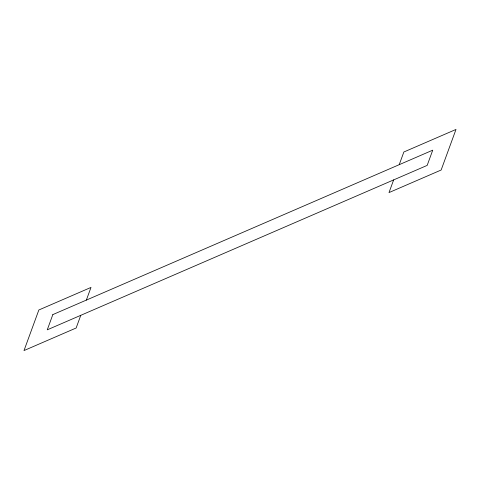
<?xml version="1.0" encoding="UTF-8"?>
<svg xmlns="http://www.w3.org/2000/svg" width="480" height="480" viewBox="0 0 480 480"><rect width="100%" height="100%" fill="white"/><g stroke="black" fill="none" stroke-linecap="round" stroke-linejoin="round"><path stroke-width="0.72" d="M80.784 315.318L76.146 327.996L24 350.568L38.85 309.984L90.996 287.418L86.352 300.096M393.648 179.904L389.004 192.582L441.15 170.016L456 129.432L403.854 152.004L399.216 164.682M52.83 314.604L47.262 329.826L427.17 165.396L432.738 150.174L52.83 314.604"/></g></svg>
